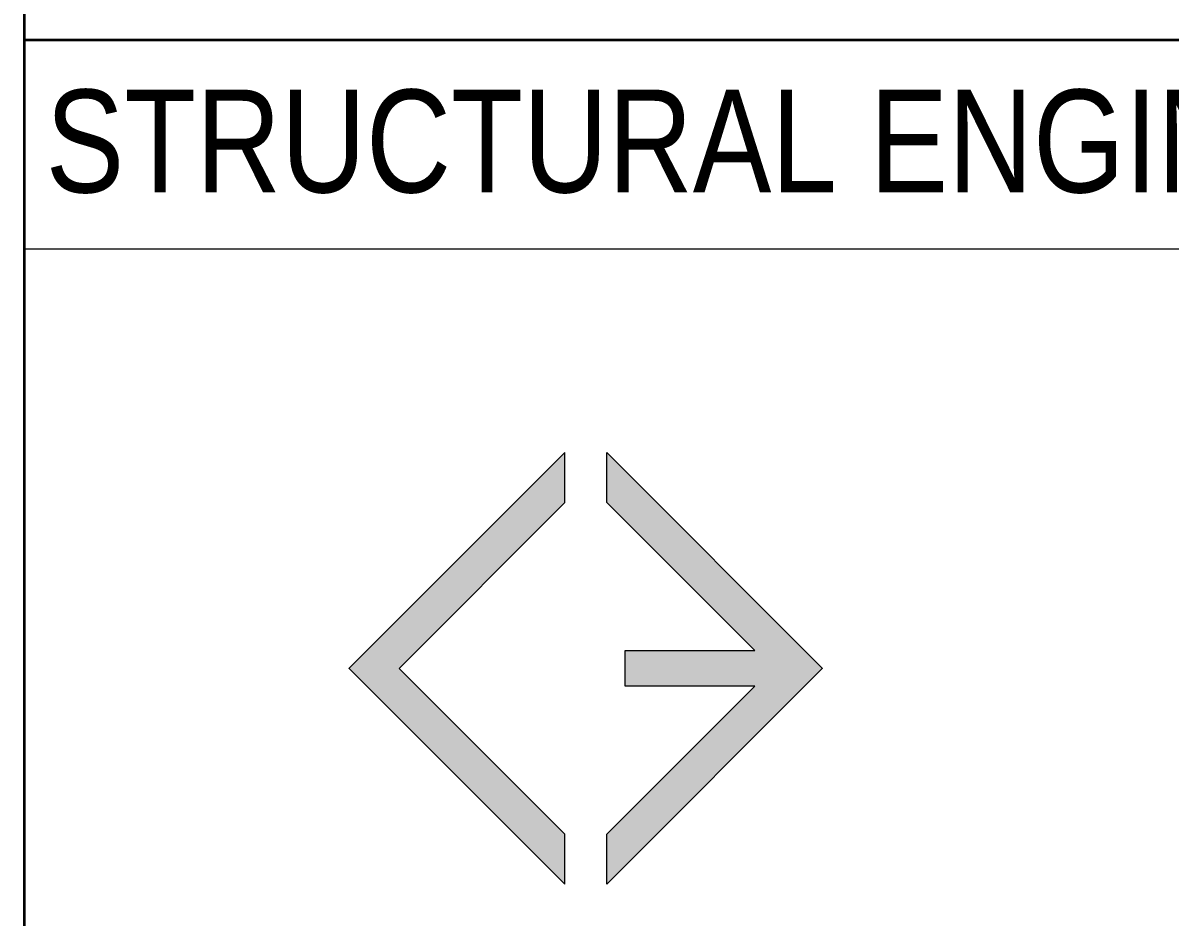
# Model space of a CAD drawing. Header units: millimetres. Extents: x 1112055 to 3390982, y -148532 to 766891.
# Drawn here: x 2312078 to 2314511, y 248010 to 249907 of the extents above; entities that cross this region are included whole.
import ezdxf

# ---------------------------------------------------------------- set-up
doc = ezdxf.new("R2010")
doc.units = ezdxf.units.MM
doc.layers.add('B TITLE BLOCK', color=250, linetype='Continuous', lineweight=0)
doc.layers.add('FORMAT TEXT', color=7, linetype='Continuous')
doc.styles.add('SWINC', font='swissc.ttf')

msp = doc.modelspace()

# ---------------------------------------------------------------- hatches: boundary and pattern name
at = {"layer": 'B TITLE BLOCK', "linetype": 'Continuous', "lineweight": 0}
h = msp.add_hatch(color=251, dxfattribs=at)
h.dxf.hatch_style = 1
h.paths.add_polyline_path([(2312875.674763599, 248537.8025199405), (2313227.466678902, 248889.5944352441), (2313227.466678902, 248995.8639823865), (2312769.405216456, 248537.8025199405), (2313227.466678902, 248079.7410574944), (2313227.466678902, 248186.0106046284)])
h = msp.add_hatch(color=251, dxfattribs=at)
h.dxf.hatch_style = 1
h.paths.add_polyline_path([(2313355.093337996, 248575.3744786487), (2313355.093337996, 248500.2305612324), (2313630.427501751, 248500.2305612324), (2313316.207545148, 248186.0106046284), (2313316.207545148, 248079.7410574944), (2313774.269007594, 248537.8025199405), (2313316.207545148, 248995.8639823865), (2313316.207545148, 248889.5944352441), (2313630.427501751, 248575.3744786487)])

# ---------------------------------------------------------------- linework, layer by layer
at = {"layer": 'B TITLE BLOCK', "color": 250, "lineweight": 0}
msp.add_line((2319349.66525876, 249427.4746072986), (2312080.596556388, 249427.4746072986), dxfattribs=at)
at = {"layer": 'B TITLE BLOCK', "color": 250, "lineweight": 0, "const_width": 6.061100518399976}
for points in [[(2312080.596556388, 238544.6462282734), (2319349.66525876, 238544.6462282734), (2319349.66525876, 285913.828988552), (2312080.596556388, 285913.828988552)], [(2319349.66525876, 238544.6462282734), (2312080.596556388, 238544.6462282734), (2312080.596556388, 252409.3861931128), (2319349.66525876, 252409.3861931128)]]:
    msp.add_lwpolyline(points, close=True, dxfattribs=at)
msp.add_lwpolyline([(2312080.596556388, 249871.019491711), (2319349.66525876, 249871.019491711)], dxfattribs=at)
at = {"layer": 'B TITLE BLOCK', "color": 251, "linetype": 'Continuous', "lineweight": 0}
for points in [[(2312769.341762613, 248537.8659737815), (2313227.466678902, 248079.7410574929), (2313227.466678902, 248186.0106046271), (2312875.674763599, 248537.8025199391), (2313227.466678902, 248889.5944352424), (2313227.466678902, 248995.8639823852), (2312769.341762613, 248537.7390660882)], [(2313774.332461445, 248537.8659737815), (2313316.207545148, 248079.7410574929), (2313316.207545148, 248186.0106046271), (2313630.427501751, 248500.230561231), (2313355.093337996, 248500.230561231), (2313355.093337996, 248575.3744786473), (2313630.427501751, 248575.3744786473), (2313316.207545148, 248889.5944352424), (2313316.207545148, 248995.8639823852), (2313774.332461445, 248537.7390660882)]]:
    msp.add_lwpolyline(points, dxfattribs=at)

# ---------------------------------------------------------------- texts
at = {"layer": 'FORMAT TEXT', "style": 'SWINC'}
msp.add_text('STRUCTURAL ENGINEERS', height=218.0720610710674, dxfattribs=at).set_placement((2312125.853708255, 249547.6551867109))

doc.saveas('drawing.dxf')
